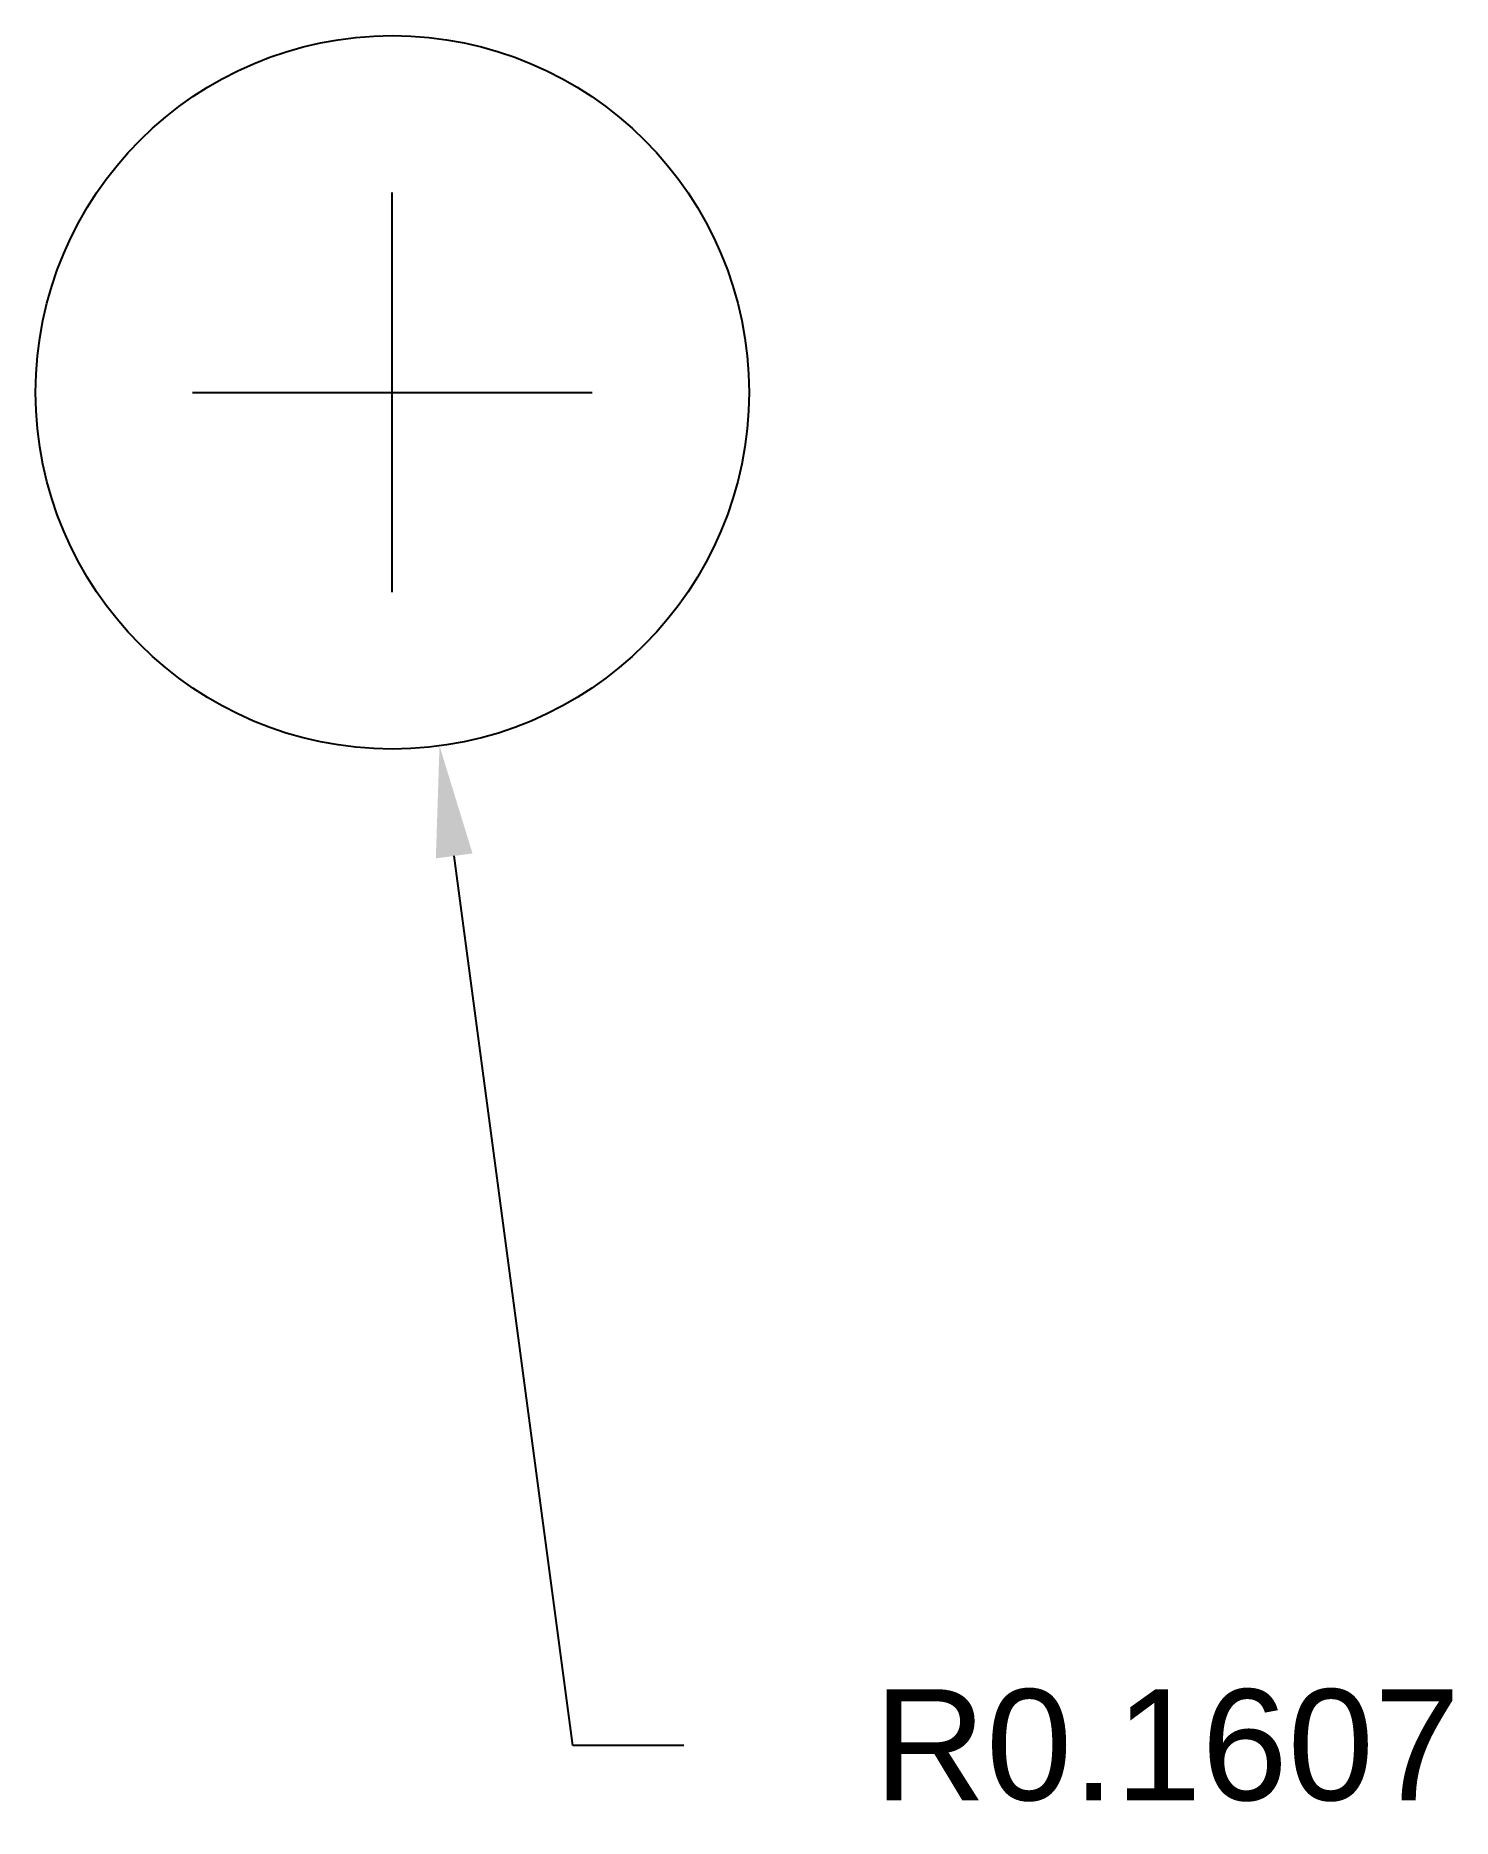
# Model space of a CAD drawing. Header units: inches. Extents: x 0.923 to 1.561, y 0.766 to 1.569.
import ezdxf

# ---------------------------------------------------------------- set-up
doc = ezdxf.new("R2010")
doc.units = ezdxf.units.IN
doc.header["$MEASUREMENT"] = 0
doc.layers.add('Baza 2D', color=1, linetype='Continuous')
doc.layers.add('Cotare', color=3, linetype='Continuous')
doc.styles.get("Standard").update_dxf_attribs({"font": 'arial.ttf'})
doc.dimstyles.get("Standard").update_dxf_attribs({"dimtxt": 0.05, "dimasz": 0.05, "dimexe": 0.18, "dimexo": 0.0625, "dimgap": 0.09, "dimtad": 0, "dimtih": 1, "dimtoh": 1, "dimdec": 4, "dimzin": 0, "dimdsep": 46, "dimtxsty": 'Standard', "dimcen": 0.09, "dimadec": 0, "dimazin": 0, "dimtfac": 1, "dimtdec": 4, "dimtofl": 0, "dimtmove": 0, "dimatfit": 3, "dimfxl": 1, "dimtolj": 1, "dimtzin": 0, "dimarcsym": 0})

# ---------------------------------------------------------------- blocks, each defined once
blk = doc.blocks.new('*D3')
at = {"layer": 'Cotare', "color": 0, "lineweight": -2, "transparency": 16777216}
for p, q in [((1.08345, 1.31856), (1.08345, 1.49856)), ((0.99345, 1.40856), (1.17345, 1.40856)), ((1.16481, 0.79892), (1.11132, 1.19971)), ((1.21481, 0.79892), (1.16481, 0.79892))]:
    blk.add_line(p, q, dxfattribs=at)
at = {"layer": 'Cotare', "color": 0, "transparency": 16777216}
blk.add_solid([(1.11958, 1.20082), (1.10306, 1.19861), (1.10471, 1.24928)], dxfattribs=at)
at = {"layer": 'Defpoints', "color": 0, "transparency": 16777216}
for p in [(1.08345, 1.40856), (1.10471, 1.24928)]:
    blk.add_point(p, dxfattribs=at)
at = {"layer": 'Cotare', "color": 0, "transparency": 16777216, "insert": (1.43252, 0.79892), "char_height": 0.05, "attachment_point": 5}
blk.add_mtext('\\A1;R0.1607', dxfattribs=at)

msp = doc.modelspace()

# ---------------------------------------------------------------- linework, layer by layer
at = {"layer": 'Baza 2D'}
msp.add_circle((1.08345, 1.40856), 0.1607, dxfattribs=at)

# ---------------------------------------------------------------- dimensions: what is measured, and where the dimension line sits
at = {"layer": 'Cotare'}
dim = msp.add_radius_dim(center=(1.08345, 1.40856), mpoint=(1.10471, 1.24928), dimstyle='Standard', dxfattribs=at)
dim.commit()
dim.dimension.update_dxf_attribs({"geometry": '*D3', "text_midpoint": (1.43252, 0.79892), "dimtype": 164})

doc.saveas('drawing.dxf')
